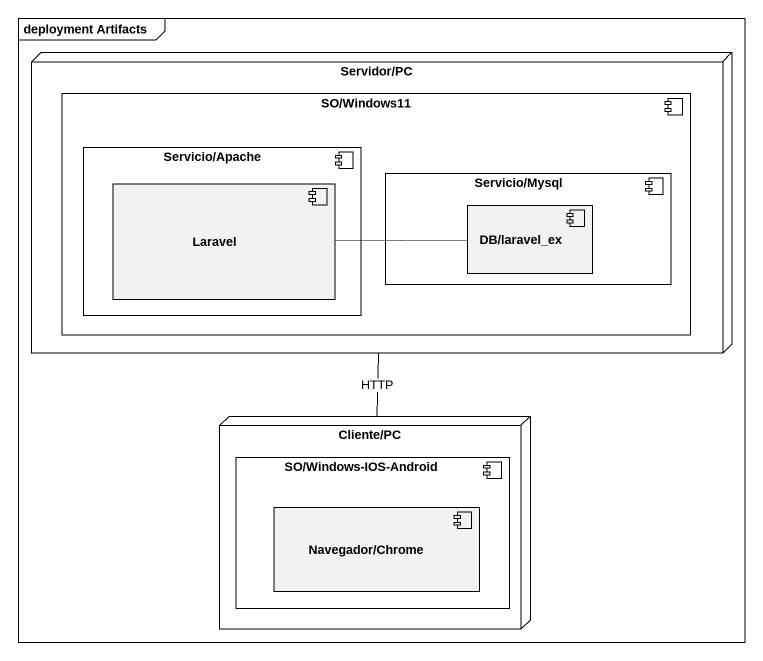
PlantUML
@startuml
mainframe deployment Artifacts
node "Servidor/PC" as Servidor_PC {
  component "SO/Windows11" as SO_Windows11 {
    component "Servicio/Apache" as Servicio_Apache {
      component Laravel
    }
    component "Servicio/Mysql" as Servicio_Mysql {
      component "DB/laravel_ex" as DB_laravel_ex
    }
  }
}
node "Cliente/PC" as Cliente_PC {
  component "SO/Windows-IOS-Android" as SO_Windows_IOS_Android {
    component "Navegador/Chrome" as Navegador_Chrome
  }
}
Laravel -right- DB_laravel_ex
Cliente_PC -up- Servidor_PC : HTTP
@enduml
